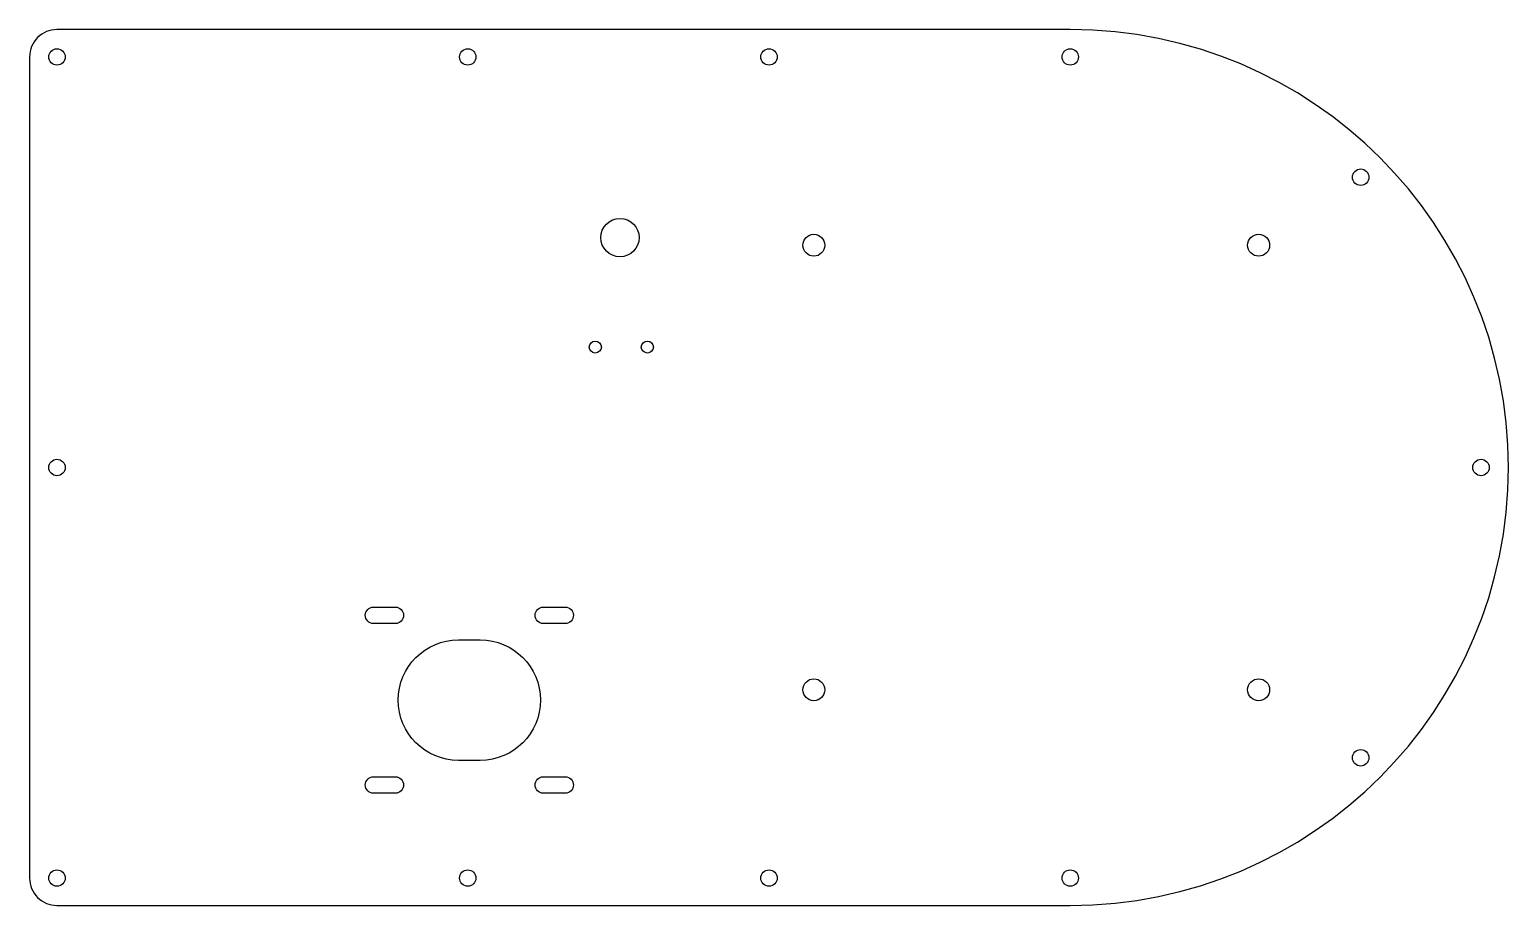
# Model space of a CAD drawing. Header units: millimetres. Extents: x -150 to 120, y -80 to 80.
import ezdxf

# ---------------------------------------------------------------- set-up
doc = ezdxf.new("R2010")
doc.units = ezdxf.units.MM

msp = doc.modelspace()

# ---------------------------------------------------------------- linework, layer by layer
for points in [[(-145, 80, 0.414214), (-150, 75), (-150, -75, 0.414214), (-145, -80), (40, -80, 1), (40, 80)], [(-83.21, -25.5, -1), (-83.21, -28.5), (-87.21, -28.5, -1), (-87.21, -25.5)], [(-52.21, -25.5, -1), (-52.21, -28.5), (-56.21, -28.5, -1), (-56.21, -25.5)], [(-71.71, -53.5, -1), (-71.71, -31.5), (-67.71, -31.5, -1), (-67.71, -53.5)], [(-87.21, -59.5, -1), (-87.21, -56.5), (-83.21, -56.5, -1), (-83.21, -59.5)], [(-52.21, -56.5, -1), (-52.21, -59.5), (-56.21, -59.5, -1), (-56.21, -56.5)]]:
    msp.add_lwpolyline(points, format="xyb", close=True)
for centre, radius in [((-145, 75), 1.5), ((-70, 75), 1.5), ((-15, 75), 1.5), ((40, 75), 1.5), ((93.03, 53.03), 1.5), ((-42.21, 42), 3.5), ((-6.81, 40.6), 2), ((74.39, 40.6), 2), ((-46.71, 22), 1.1), ((-37.21, 22), 1.1), ((-145, 0), 1.5), ((115, 0), 1.5), ((-6.81, -40.6), 2), ((74.39, -40.6), 2), ((93.03, -53.03), 1.5), ((-145, -75), 1.5), ((-70, -75), 1.5), ((-15, -75), 1.5), ((40, -75), 1.5)]:
    msp.add_circle(centre, radius)

doc.saveas('drawing.dxf')
